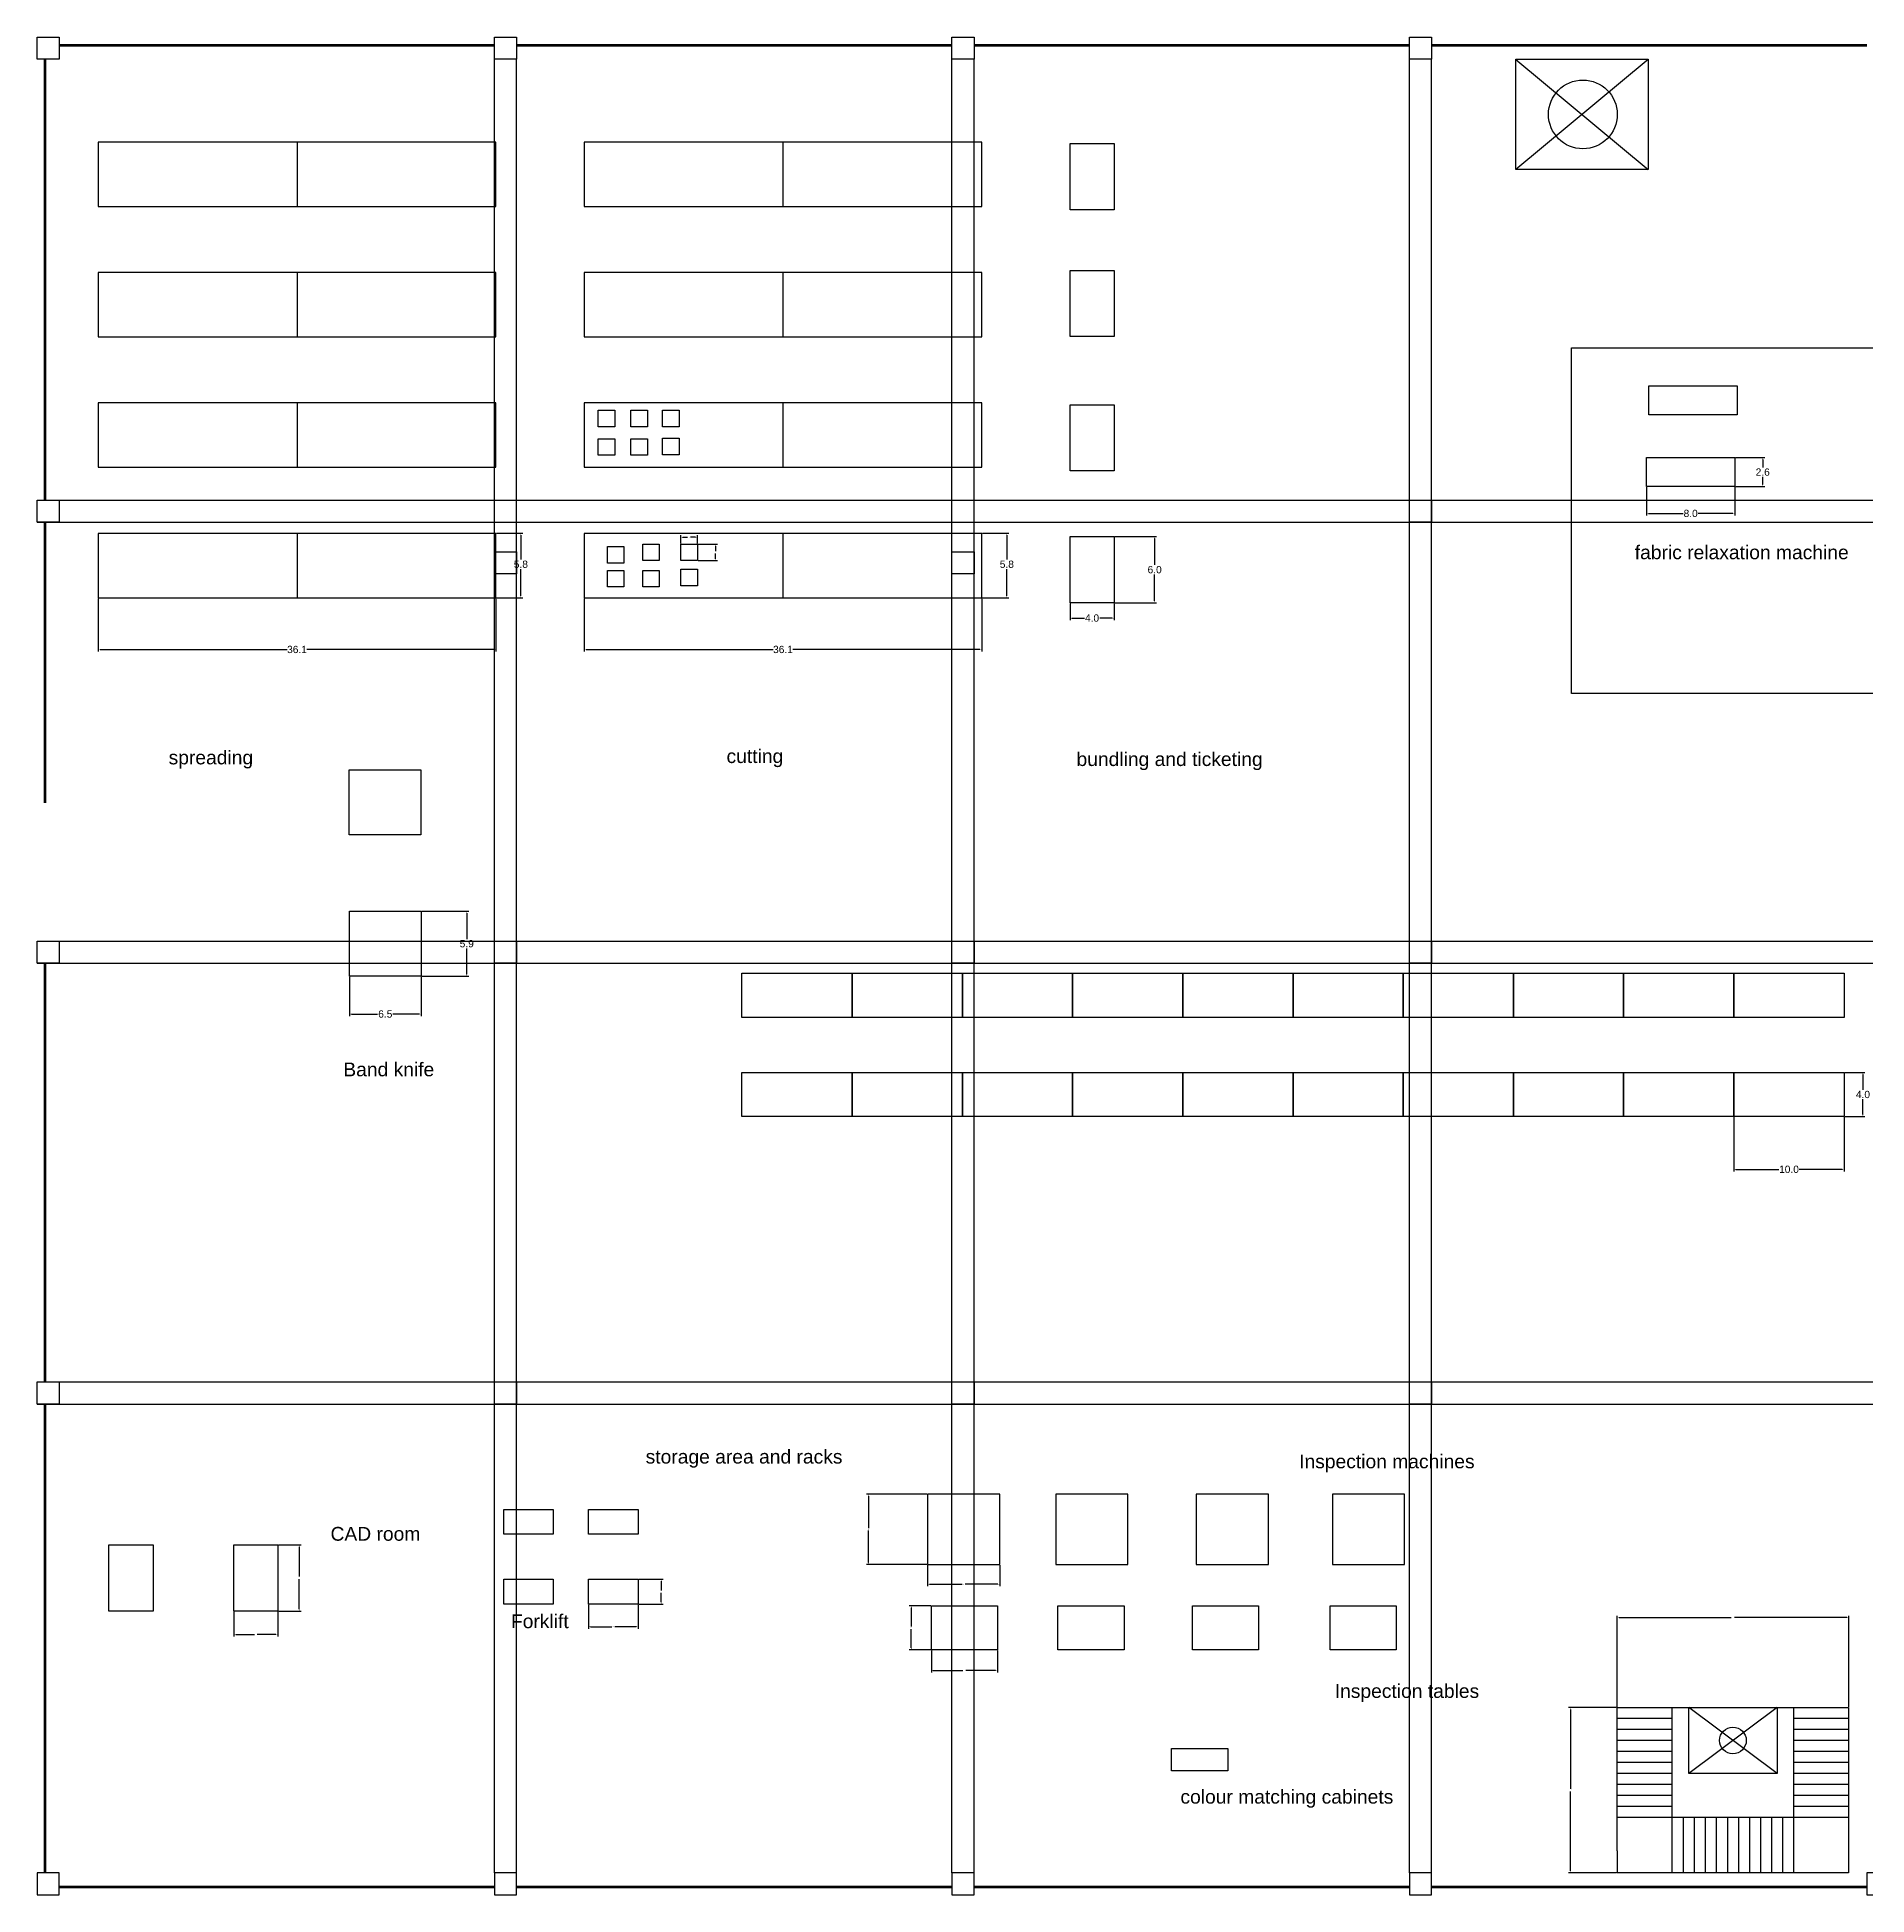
# Model space of a CAD drawing. Header units: feet. Extents: x 3249 to 3709, y 2501 to 2669.
# Drawn here: x 3249.4 to 3415.4, y 2500.7 to 2669.3 of the extents above; entities that cross this region are included whole.
import ezdxf

# ---------------------------------------------------------------- set-up
doc = ezdxf.new("R2010")
doc.units = ezdxf.units.FT
doc.header["$MEASUREMENT"] = 0
doc.layers.add('beampillar', color=80, linetype='Continuous')
doc.layers.add('windows', color=241, linetype='Continuous')
doc.styles.get("Standard").update_dxf_attribs({"font": 'arial.ttf'})
doc.dimstyles.get("Standard").update_dxf_attribs({"dimtxt": 0.052, "dimasz": 0.18, "dimexe": 0.18, "dimexo": 0.0625, "dimgap": 0.09, "dimtad": 0, "dimtih": 1, "dimtoh": 1, "dimdec": 1, "dimzin": 0, "dimdsep": 46, "dimtxsty": 'Standard', "dimcen": 0.09, "dimadec": 0, "dimazin": 0, "dimtfac": 1, "dimtdec": 1, "dimtofl": 0, "dimtmove": 0, "dimatfit": 3, "dimfxl": 1, "dimtolj": 1, "dimtzin": 0, "dimarcsym": 0})

# ---------------------------------------------------------------- blocks, each defined once
blk = doc.blocks.new('*D9')
at = {"color": 0, "lineweight": -2, "transparency": 16777216}
for p, q in [((3254.91, 2618.34), (3254.91, 2613.52)), ((3291, 2618.34), (3291, 2613.52)), ((3255.09, 2613.7), (3272.07, 2613.7)), ((3290.82, 2613.7), (3273.84, 2613.7))]:
    blk.add_line(p, q, dxfattribs=at)
at = {"color": 0, "transparency": 16777216}
for points in [[(3255.09, 2613.73), (3255.09, 2613.67), (3254.91, 2613.7)], [(3290.82, 2613.73), (3290.82, 2613.67), (3291, 2613.7)]]:
    blk.add_solid(points, dxfattribs=at)
at = {"color": 0, "transparency": 16777216, "insert": (3272.96, 2613.7), "char_height": 0.052, "attachment_point": 5}
blk.add_mtext('\\A1;{\\H12.712x;36.1}', dxfattribs=at)
blk = doc.blocks.new('*D10')
at = {"color": 0, "lineweight": -2, "transparency": 16777216}
for p, q in [((3291.06, 2624.24), (3293.45, 2624.24)), ((3293.27, 2624.06), (3293.27, 2621.85)), ((3293.27, 2618.58), (3293.27, 2621)), ((3291.06, 2618.4), (3293.45, 2618.4))]:
    blk.add_line(p, q, dxfattribs=at)
at = {"color": 0, "transparency": 16777216}
for points in [[(3293.24, 2624.06), (3293.3, 2624.06), (3293.27, 2624.24)], [(3293.24, 2618.58), (3293.3, 2618.58), (3293.27, 2618.4)]]:
    blk.add_solid(points, dxfattribs=at)
at = {"color": 0, "transparency": 16777216, "insert": (3293.27, 2621.43), "char_height": 0.052, "attachment_point": 5}
blk.add_mtext('\\A1;{\\H12.712x;5.8}', dxfattribs=at)
blk = doc.blocks.new('*D11')
at = {"color": 0, "lineweight": -2, "transparency": 16777216}
for p, q in [((3395.38, 2628.42), (3395.38, 2625.86)), ((3403.42, 2628.42), (3403.42, 2625.86)), ((3395.56, 2626.04), (3398.71, 2626.04)), ((3403.24, 2626.04), (3400.09, 2626.04))]:
    blk.add_line(p, q, dxfattribs=at)
at = {"color": 0, "transparency": 16777216}
for points in [[(3395.56, 2626.07), (3395.56, 2626.01), (3395.38, 2626.04)], [(3403.24, 2626.07), (3403.24, 2626.01), (3403.42, 2626.04)]]:
    blk.add_solid(points, dxfattribs=at)
at = {"color": 0, "transparency": 16777216, "insert": (3399.4, 2626.04), "char_height": 0.052, "attachment_point": 5}
blk.add_mtext('\\A1;{\\H12.712x;8.0}', dxfattribs=at)
blk = doc.blocks.new('*D12')
at = {"color": 0, "lineweight": -2, "transparency": 16777216}
for p, q in [((3277.72, 2583.99), (3277.72, 2580.45)), ((3284.22, 2583.99), (3284.22, 2580.45)), ((3277.9, 2580.63), (3280.27, 2580.63)), ((3284.04, 2580.63), (3281.66, 2580.63))]:
    blk.add_line(p, q, dxfattribs=at)
at = {"color": 0, "transparency": 16777216}
for points in [[(3277.9, 2580.66), (3277.9, 2580.6), (3277.72, 2580.63)], [(3284.04, 2580.66), (3284.04, 2580.6), (3284.22, 2580.63)]]:
    blk.add_solid(points, dxfattribs=at)
at = {"color": 0, "transparency": 16777216, "insert": (3280.97, 2580.63), "char_height": 0.052, "attachment_point": 5}
blk.add_mtext('\\A1;{\\H12.712x;6.5}', dxfattribs=at)
blk = doc.blocks.new('*D13')
at = {"color": 0, "lineweight": -2, "transparency": 16777216}
for p, q in [((3284.28, 2589.95), (3288.54, 2589.95)), ((3288.36, 2589.77), (3288.36, 2587.43)), ((3288.36, 2584.24), (3288.36, 2586.58)), ((3284.28, 2584.06), (3288.54, 2584.06))]:
    blk.add_line(p, q, dxfattribs=at)
at = {"color": 0, "transparency": 16777216}
for points in [[(3288.33, 2589.77), (3288.39, 2589.77), (3288.36, 2589.95)], [(3288.33, 2584.24), (3288.39, 2584.24), (3288.36, 2584.06)]]:
    blk.add_solid(points, dxfattribs=at)
at = {"color": 0, "transparency": 16777216, "insert": (3288.36, 2587.01), "char_height": 0.052, "attachment_point": 5}
blk.add_mtext('\\A1;{\\H12.712x;5.9}', dxfattribs=at)
blk = doc.blocks.new('*D14')
at = {"color": 0, "lineweight": -2, "transparency": 16777216}
for p, q in [((3343.09, 2617.88), (3343.09, 2616.37)), ((3347.09, 2617.88), (3347.09, 2616.37)), ((3343.27, 2616.55), (3344.39, 2616.55)), ((3346.91, 2616.55), (3345.79, 2616.55))]:
    blk.add_line(p, q, dxfattribs=at)
at = {"color": 0, "transparency": 16777216}
for points in [[(3343.27, 2616.58), (3343.27, 2616.52), (3343.09, 2616.55)], [(3346.91, 2616.58), (3346.91, 2616.52), (3347.09, 2616.55)]]:
    blk.add_solid(points, dxfattribs=at)
at = {"color": 0, "transparency": 16777216, "insert": (3345.09, 2616.55), "char_height": 0.052, "attachment_point": 5}
blk.add_mtext('\\A1;{\\H12.712x;4.0}', dxfattribs=at)
blk = doc.blocks.new('*D15')
at = {"color": 0, "lineweight": -2, "transparency": 16777216}
for p, q in [((3347.15, 2623.94), (3350.95, 2623.94)), ((3350.77, 2623.76), (3350.77, 2621.37)), ((3350.77, 2618.12), (3350.77, 2620.51)), ((3347.15, 2617.94), (3350.95, 2617.94))]:
    blk.add_line(p, q, dxfattribs=at)
at = {"color": 0, "transparency": 16777216}
for points in [[(3350.74, 2623.76), (3350.8, 2623.76), (3350.77, 2623.94)], [(3350.74, 2618.12), (3350.8, 2618.12), (3350.77, 2617.94)]]:
    blk.add_solid(points, dxfattribs=at)
at = {"color": 0, "transparency": 16777216, "insert": (3350.77, 2620.94), "char_height": 0.052, "attachment_point": 5}
blk.add_mtext('\\A1;{\\H12.712x;6.0}', dxfattribs=at)
blk = doc.blocks.new('*D16')
at = {"color": 0, "lineweight": -2, "transparency": 16777216}
for p, q in [((3403.48, 2631.11), (3406.12, 2631.11)), ((3405.94, 2630.93), (3405.94, 2630.22)), ((3405.94, 2628.66), (3405.94, 2629.37)), ((3403.48, 2628.48), (3406.12, 2628.48))]:
    blk.add_line(p, q, dxfattribs=at)
at = {"color": 0, "transparency": 16777216}
for points in [[(3405.91, 2630.93), (3405.97, 2630.93), (3405.94, 2631.11)], [(3405.91, 2628.66), (3405.97, 2628.66), (3405.94, 2628.48)]]:
    blk.add_solid(points, dxfattribs=at)
at = {"color": 0, "transparency": 16777216, "insert": (3405.94, 2629.79), "char_height": 0.052, "attachment_point": 5}
blk.add_mtext('\\A1;{\\H12.712x;2.6}', dxfattribs=at)
blk = doc.blocks.new('*U17')
blk.add_lwpolyline([(0, 0), (433.07, 0), (433.07, -70), (0, -70)], close=True)
blk = doc.blocks.new('*U18')
at = {"color": 0, "linetype": 'ByBlock', "lineweight": -2, "transparency": 16777216}
for p in [(0, 426), (529.07, 426), (0, 284), (529.07, 284), (0, 142), (529.07, 142), (0, 0), (529.07, 0)]:
    blk.add_blockref('*U17', p, dxfattribs=at)
blk = doc.blocks.new('*D19')
at = {"color": 0, "lineweight": -2, "transparency": 16777216}
for p, q in [((3299, 2618.34), (3299, 2613.52)), ((3335.09, 2618.34), (3335.09, 2613.52)), ((3299.18, 2613.7), (3316.16, 2613.7)), ((3334.91, 2613.7), (3317.93, 2613.7))]:
    blk.add_line(p, q, dxfattribs=at)
at = {"color": 0, "transparency": 16777216}
for points in [[(3299.18, 2613.73), (3299.18, 2613.67), (3299, 2613.7)], [(3334.91, 2613.73), (3334.91, 2613.67), (3335.09, 2613.7)]]:
    blk.add_solid(points, dxfattribs=at)
at = {"color": 0, "transparency": 16777216, "insert": (3317.05, 2613.7), "char_height": 0.052, "attachment_point": 5}
blk.add_mtext('\\A1;{\\H12.712x;36.1}', dxfattribs=at)
blk = doc.blocks.new('*D20')
at = {"color": 0, "lineweight": -2, "transparency": 16777216}
for p, q in [((3335.15, 2624.24), (3337.54, 2624.24)), ((3337.36, 2624.06), (3337.36, 2621.85)), ((3337.36, 2618.58), (3337.36, 2621)), ((3335.15, 2618.4), (3337.54, 2618.4))]:
    blk.add_line(p, q, dxfattribs=at)
at = {"color": 0, "transparency": 16777216}
for points in [[(3337.33, 2624.06), (3337.39, 2624.06), (3337.36, 2624.24)], [(3337.33, 2618.58), (3337.39, 2618.58), (3337.36, 2618.4)]]:
    blk.add_solid(points, dxfattribs=at)
at = {"color": 0, "transparency": 16777216, "insert": (3337.36, 2621.43), "char_height": 0.052, "attachment_point": 5}
blk.add_mtext('\\A1;{\\H12.712x;5.8}', dxfattribs=at)
blk = doc.blocks.new('*D84')
at = {"color": 0, "lineweight": -2, "transparency": 16777216}
for p, q in [((3403.32, 2571.27), (3403.32, 2566.36)), ((3413.32, 2571.27), (3413.32, 2566.36)), ((3403.5, 2566.54), (3407.41, 2566.54)), ((3413.14, 2566.54), (3409.24, 2566.54))]:
    blk.add_line(p, q, dxfattribs=at)
at = {"color": 0, "transparency": 16777216}
for points in [[(3403.5, 2566.57), (3403.5, 2566.51), (3403.32, 2566.54)], [(3413.14, 2566.57), (3413.14, 2566.51), (3413.32, 2566.54)]]:
    blk.add_solid(points, dxfattribs=at)
at = {"color": 0, "transparency": 16777216, "insert": (3408.32, 2566.54), "char_height": 0.052, "attachment_point": 5}
blk.add_mtext('\\A1;{\\H12.712x;10.0}', dxfattribs=at)
blk = doc.blocks.new('*D85')
at = {"color": 0, "lineweight": -2, "transparency": 16777216}
for p, q in [((3413.39, 2575.33), (3415.21, 2575.33)), ((3415.03, 2575.15), (3415.03, 2573.76)), ((3415.03, 2571.51), (3415.03, 2572.9)), ((3413.39, 2571.33), (3415.21, 2571.33))]:
    blk.add_line(p, q, dxfattribs=at)
at = {"color": 0, "transparency": 16777216}
for points in [[(3415, 2575.15), (3415.06, 2575.15), (3415.03, 2575.33)], [(3415, 2571.51), (3415.06, 2571.51), (3415.03, 2571.33)]]:
    blk.add_solid(points, dxfattribs=at)
at = {"color": 0, "transparency": 16777216, "insert": (3415.03, 2573.33), "char_height": 0.052, "attachment_point": 5}
blk.add_mtext('\\A1;{\\H12.712x;4.0}', dxfattribs=at)
blk = doc.blocks.new('lifthumans')
for p, q in [((489.13, 123.82), (489.13, 144.82)), ((489.13, 144.82), (504.13, 144.82)), ((490.13, 144.82), (490.13, 139.82)), ((491.13, 144.82), (491.13, 139.82)), ((492.13, 144.82), (492.13, 139.82)), ((493.13, 144.82), (493.13, 139.82)), ((494.13, 144.82), (494.13, 139.82)), ((495.13, 144.82), (495.13, 139.82)), ((496.13, 144.82), (496.13, 139.82)), ((497.13, 144.82), (497.13, 139.82)), ((498.13, 144.82), (498.13, 139.82)), ((499.13, 144.82), (499.13, 123.82)), ((499.13, 144.82), (499.13, 139.82)), ((504.13, 144.82), (504.13, 123.82)), ((489.13, 139.82), (499.13, 139.82)), ((489.13, 130.32), (489.13, 138.32)), ((495.13, 138.32), (489.13, 130.32)), ((489.13, 138.32), (495.13, 130.32)), ((489.13, 138.32), (495.13, 138.32)), ((495.13, 138.32), (495.13, 130.32)), ((499.13, 139.82), (504.13, 139.82)), ((499.13, 138.82), (504.13, 138.82)), ((499.13, 137.82), (504.13, 137.82)), ((499.13, 136.82), (504.13, 136.82)), ((499.13, 135.82), (504.13, 135.82)), ((499.13, 134.82), (504.13, 134.82)), ((499.13, 133.82), (504.13, 133.82)), ((504.13, 132.82), (499.13, 132.82)), ((504.13, 131.82), (499.13, 131.82)), ((495.13, 130.32), (489.13, 130.32)), ((489.13, 130.05), (489.13, 130.05)), ((504.13, 130.82), (499.13, 130.82)), ((504.13, 129.82), (499.13, 129.82)), ((499.13, 128.82), (489.13, 128.82)), ((490.13, 128.82), (490.13, 123.82)), ((491.13, 128.82), (491.13, 123.82)), ((492.13, 128.82), (492.13, 123.82)), ((493.13, 128.82), (493.13, 123.82)), ((494.13, 128.82), (494.13, 123.82)), ((495.13, 128.82), (495.13, 123.82)), ((496.13, 128.82), (496.13, 123.82)), ((497.13, 128.82), (497.13, 123.82)), ((498.13, 128.82), (498.13, 123.82)), ((499.13, 128.82), (499.13, 123.82)), ((504.13, 128.82), (499.13, 128.82)), ((502.13, 123.82), (489.13, 123.82)), ((502.13, 123.82), (504.13, 123.82))]:
    blk.add_line(p, q)
blk.add_circle((492.13, 134.32), 1.21)
blk = doc.blocks.new('*D1844')
at = {"color": 0, "lineweight": -2, "transparency": 16777216}
for p, q in [((3330.1, 2537.08), (3324.62, 2537.08)), ((3324.8, 2536.9), (3324.8, 2534)), ((3324.8, 2530.86), (3324.8, 2533.77)), ((3330.1, 2530.68), (3324.62, 2530.68))]:
    blk.add_line(p, q, dxfattribs=at)
at = {"color": 0, "transparency": 16777216}
for points in [[(3324.77, 2536.9), (3324.83, 2536.9), (3324.8, 2537.08)], [(3324.77, 2530.86), (3324.83, 2530.86), (3324.8, 2530.68)]]:
    blk.add_solid(points, dxfattribs=at)
at = {"color": 0, "transparency": 16777216, "insert": (3324.8, 2533.88), "char_height": 0.052, "attachment_point": 5}
blk.add_mtext('\\A1;6.4', dxfattribs=at)
blk = doc.blocks.new('*D1845')
at = {"color": 0, "lineweight": -2, "transparency": 16777216}
for p, q in [((3330.16, 2530.62), (3330.16, 2528.73)), ((3336.72, 2530.62), (3336.72, 2528.73)), ((3330.34, 2528.91), (3333.3, 2528.91)), ((3336.54, 2528.91), (3333.58, 2528.91))]:
    blk.add_line(p, q, dxfattribs=at)
at = {"color": 0, "transparency": 16777216}
for points in [[(3330.34, 2528.94), (3330.34, 2528.88), (3330.16, 2528.91)], [(3336.54, 2528.94), (3336.54, 2528.88), (3336.72, 2528.91)]]:
    blk.add_solid(points, dxfattribs=at)
at = {"color": 0, "transparency": 16777216, "insert": (3333.44, 2528.91), "char_height": 0.052, "attachment_point": 5}
blk.add_mtext('\\A1;6.6', dxfattribs=at)
blk = doc.blocks.new('*D1846')
at = {"color": 0, "lineweight": -2, "transparency": 16777216}
for p, q in [((3392.67, 2517.73), (3388.32, 2517.73)), ((3388.5, 2517.55), (3388.5, 2510.34)), ((3388.5, 2502.91), (3388.5, 2510.11)), ((3392.67, 2502.73), (3388.32, 2502.73))]:
    blk.add_line(p, q, dxfattribs=at)
at = {"color": 0, "transparency": 16777216}
for points in [[(3388.47, 2517.55), (3388.53, 2517.55), (3388.5, 2517.73)], [(3388.47, 2502.91), (3388.53, 2502.91), (3388.5, 2502.73)]]:
    blk.add_solid(points, dxfattribs=at)
at = {"color": 0, "transparency": 16777216, "insert": (3388.5, 2510.23), "char_height": 0.052, "attachment_point": 5}
blk.add_mtext('\\A1;15.0', dxfattribs=at)
blk = doc.blocks.new('*D1847')
at = {"color": 0, "lineweight": -2, "transparency": 16777216}
for p, q in [((3392.74, 2517.79), (3392.74, 2526.05)), ((3392.92, 2525.87), (3403.08, 2525.87)), ((3413.56, 2525.87), (3403.39, 2525.87)), ((3413.74, 2517.79), (3413.74, 2526.05))]:
    blk.add_line(p, q, dxfattribs=at)
at = {"color": 0, "transparency": 16777216}
for points in [[(3392.92, 2525.9), (3392.92, 2525.84), (3392.74, 2525.87)], [(3413.56, 2525.9), (3413.56, 2525.84), (3413.74, 2525.87)]]:
    blk.add_solid(points, dxfattribs=at)
at = {"color": 0, "transparency": 16777216, "insert": (3403.24, 2525.87), "char_height": 0.052, "attachment_point": 5}
blk.add_mtext('\\A1;21.0', dxfattribs=at)
blk = doc.blocks.new('*D1848')
at = {"color": 0, "lineweight": -2, "transparency": 16777216}
for p, q in [((3330.45, 2526.95), (3328.51, 2526.95)), ((3328.69, 2526.77), (3328.69, 2525.07)), ((3328.69, 2523.13), (3328.69, 2524.84)), ((3330.45, 2522.95), (3328.51, 2522.95))]:
    blk.add_line(p, q, dxfattribs=at)
at = {"color": 0, "transparency": 16777216}
for points in [[(3328.66, 2526.77), (3328.72, 2526.77), (3328.69, 2526.95)], [(3328.66, 2523.13), (3328.72, 2523.13), (3328.69, 2522.95)]]:
    blk.add_solid(points, dxfattribs=at)
at = {"color": 0, "transparency": 16777216, "insert": (3328.69, 2524.95), "char_height": 0.052, "attachment_point": 5}
blk.add_mtext('\\A1;4.0', dxfattribs=at)
blk = doc.blocks.new('*D1849')
at = {"color": 0, "lineweight": -2, "transparency": 16777216}
for p, q in [((3330.51, 2522.89), (3330.51, 2520.91)), ((3336.51, 2522.89), (3336.51, 2520.91)), ((3330.69, 2521.09), (3333.38, 2521.09)), ((3336.33, 2521.09), (3333.65, 2521.09))]:
    blk.add_line(p, q, dxfattribs=at)
at = {"color": 0, "transparency": 16777216}
for points in [[(3330.69, 2521.12), (3330.69, 2521.06), (3330.51, 2521.09)], [(3336.33, 2521.12), (3336.33, 2521.06), (3336.51, 2521.09)]]:
    blk.add_solid(points, dxfattribs=at)
at = {"color": 0, "transparency": 16777216, "insert": (3333.51, 2521.09), "char_height": 0.052, "attachment_point": 5}
blk.add_mtext('\\A1;6.0', dxfattribs=at)
blk = doc.blocks.new('*D1850')
at = {"color": 0, "lineweight": -2, "transparency": 16777216}
for p, q in [((3299.41, 2527.04), (3299.41, 2524.87)), ((3303.91, 2527.04), (3303.91, 2524.87)), ((3299.59, 2525.05), (3301.52, 2525.05)), ((3303.73, 2525.05), (3301.8, 2525.05))]:
    blk.add_line(p, q, dxfattribs=at)
at = {"color": 0, "transparency": 16777216}
for points in [[(3299.59, 2525.08), (3299.59, 2525.02), (3299.41, 2525.05)], [(3303.73, 2525.08), (3303.73, 2525.02), (3303.91, 2525.05)]]:
    blk.add_solid(points, dxfattribs=at)
at = {"color": 0, "transparency": 16777216, "insert": (3301.66, 2525.05), "char_height": 0.052, "attachment_point": 5}
blk.add_mtext('\\A1;4.5', dxfattribs=at)
blk = doc.blocks.new('*D1851')
at = {"color": 0, "lineweight": -2, "transparency": 16777216}
for p, q in [((3303.98, 2529.35), (3306.18, 2529.35)), ((3306, 2529.17), (3306, 2528.34)), ((3306, 2527.28), (3306, 2528.11)), ((3303.98, 2527.1), (3306.18, 2527.1))]:
    blk.add_line(p, q, dxfattribs=at)
at = {"color": 0, "transparency": 16777216}
for points in [[(3305.97, 2529.17), (3306.03, 2529.17), (3306, 2529.35)], [(3305.97, 2527.28), (3306.03, 2527.28), (3306, 2527.1)]]:
    blk.add_solid(points, dxfattribs=at)
at = {"color": 0, "transparency": 16777216, "insert": (3306, 2528.23), "char_height": 0.052, "attachment_point": 5}
blk.add_mtext('\\A1;2.2', dxfattribs=at)
blk = doc.blocks.new('*D1852')
at = {"color": 0, "lineweight": -2, "transparency": 16777216}
for p, q in [((3271.29, 2532.47), (3273.34, 2532.47)), ((3273.16, 2532.29), (3273.16, 2529.59)), ((3273.16, 2526.65), (3273.16, 2529.36)), ((3271.29, 2526.47), (3273.34, 2526.47))]:
    blk.add_line(p, q, dxfattribs=at)
at = {"color": 0, "transparency": 16777216}
for points in [[(3273.13, 2532.29), (3273.19, 2532.29), (3273.16, 2532.47)], [(3273.13, 2526.65), (3273.19, 2526.65), (3273.16, 2526.47)]]:
    blk.add_solid(points, dxfattribs=at)
at = {"color": 0, "transparency": 16777216, "insert": (3273.16, 2529.47), "char_height": 0.052, "attachment_point": 5}
blk.add_mtext('\\A1;6.0', dxfattribs=at)
blk = doc.blocks.new('*D1853')
at = {"color": 0, "lineweight": -2, "transparency": 16777216}
for p, q in [((3267.22, 2526.41), (3267.22, 2524.16)), ((3271.22, 2526.41), (3271.22, 2524.16)), ((3267.4, 2524.34), (3269.09, 2524.34)), ((3271.04, 2524.34), (3269.36, 2524.34))]:
    blk.add_line(p, q, dxfattribs=at)
at = {"color": 0, "transparency": 16777216}
for points in [[(3267.4, 2524.37), (3267.4, 2524.31), (3267.22, 2524.34)], [(3271.04, 2524.37), (3271.04, 2524.31), (3271.22, 2524.34)]]:
    blk.add_solid(points, dxfattribs=at)
at = {"color": 0, "transparency": 16777216, "insert": (3269.22, 2524.34), "char_height": 0.052, "attachment_point": 5}
blk.add_mtext('\\A1;4.0', dxfattribs=at)
blk = doc.blocks.new('*D1859')
at = {"color": 0, "lineweight": -2, "transparency": 16777216}
for p, q in [((3309.34, 2623.26), (3311.1, 2623.26)), ((3310.92, 2623.08), (3310.92, 2622.63)), ((3310.92, 2621.94), (3310.92, 2622.4)), ((3309.34, 2621.76), (3311.1, 2621.76))]:
    blk.add_line(p, q, dxfattribs=at)
at = {"color": 0, "transparency": 16777216}
for points in [[(3310.89, 2623.08), (3310.95, 2623.08), (3310.92, 2623.26)], [(3310.89, 2621.94), (3310.95, 2621.94), (3310.92, 2621.76)]]:
    blk.add_solid(points, dxfattribs=at)
at = {"color": 0, "transparency": 16777216, "insert": (3310.92, 2622.51), "char_height": 0.052, "attachment_point": 5}
blk.add_mtext('\\A1;1.5', dxfattribs=at)
blk = doc.blocks.new('*D1860')
at = {"color": 0, "lineweight": -2, "transparency": 16777216}
for p, q in [((3307.78, 2623.33), (3307.78, 2624.06)), ((3309.28, 2623.33), (3309.28, 2624.06)), ((3307.96, 2623.88), (3308.39, 2623.88)), ((3309.1, 2623.88), (3308.66, 2623.88))]:
    blk.add_line(p, q, dxfattribs=at)
at = {"color": 0, "transparency": 16777216}
for points in [[(3307.96, 2623.91), (3307.96, 2623.85), (3307.78, 2623.88)], [(3309.1, 2623.91), (3309.1, 2623.85), (3309.28, 2623.88)]]:
    blk.add_solid(points, dxfattribs=at)
at = {"color": 0, "transparency": 16777216, "insert": (3308.53, 2623.88), "char_height": 0.052, "attachment_point": 5}
blk.add_mtext('\\A1;1.5', dxfattribs=at)

msp = doc.modelspace()

# ---------------------------------------------------------------- linework, layer by layer
for p, q in [((3383.54, 2667.23), (3395.54, 2657.25)), ((3395.54, 2667.23), (3383.54, 2657.25)), ((3272.96, 2659.74), (3272.96, 2653.9)), ((3317.05, 2659.74), (3317.05, 2653.9)), ((3272.96, 2647.9), (3272.96, 2642.07)), ((3317.05, 2647.9), (3317.05, 2642.07)), ((3272.96, 2636.07), (3272.96, 2630.24)), ((3317.05, 2636.07), (3317.05, 2630.24)), ((3272.96, 2624.24), (3272.96, 2618.4)), ((3317.05, 2624.24), (3317.05, 2618.4))]:
    msp.add_line(p, q)
for points in [[(3395.54, 2667.25), (3395.54, 2657.25), (3383.54, 2657.25), (3383.54, 2667.25)], [(3347.09, 2659.59), (3347.09, 2653.59), (3343.09, 2653.59), (3343.09, 2659.59)], [(3347.09, 2648.09), (3347.09, 2642.09), (3343.09, 2642.09), (3343.09, 2648.09)], [(3437.77, 2609.72), (3388.59, 2609.72), (3388.59, 2641.06), (3437.77, 2641.06)], [(3395.59, 2637.63), (3403.63, 2637.63), (3403.63, 2635), (3395.59, 2635)], [(3347.09, 2635.9), (3347.09, 2629.9), (3343.09, 2629.9), (3343.09, 2635.9)], [(3300.29, 2635.4), (3301.79, 2635.4), (3301.79, 2633.9), (3300.29, 2633.9)], [(3303.25, 2635.4), (3304.75, 2635.4), (3304.75, 2633.9), (3303.25, 2633.9)], [(3306.12, 2635.4), (3307.62, 2635.4), (3307.62, 2633.9), (3306.12, 2633.9)], [(3300.29, 2632.82), (3301.79, 2632.82), (3301.79, 2631.32), (3300.29, 2631.32)], [(3303.25, 2632.82), (3304.75, 2632.82), (3304.75, 2631.32), (3303.25, 2631.32)], [(3306.12, 2632.87), (3307.62, 2632.87), (3307.62, 2631.37), (3306.12, 2631.37)], [(3395.38, 2631.11), (3403.42, 2631.11), (3403.42, 2628.48), (3395.38, 2628.48)], [(3301.12, 2623.03), (3302.62, 2623.03), (3302.62, 2621.53), (3301.12, 2621.53)], [(3304.32, 2623.26), (3305.82, 2623.26), (3305.82, 2621.76), (3304.32, 2621.76)], [(3307.78, 2623.26), (3309.28, 2623.26), (3309.28, 2621.76), (3307.78, 2621.76)], [(3347.09, 2623.94), (3347.09, 2617.94), (3343.09, 2617.94), (3343.09, 2623.94)], [(3301.12, 2620.88), (3302.62, 2620.88), (3302.62, 2619.38), (3301.12, 2619.38)], [(3304.32, 2620.88), (3305.82, 2620.88), (3305.82, 2619.38), (3304.32, 2619.38)], [(3307.78, 2620.98), (3309.28, 2620.98), (3309.28, 2619.48), (3307.78, 2619.48)], [(3277.68, 2602.79), (3284.18, 2602.79), (3284.18, 2596.89), (3277.68, 2596.89)], [(3277.72, 2589.95), (3284.22, 2589.95), (3284.22, 2584.06), (3277.72, 2584.06)], [(3313.33, 2584.33), (3323.33, 2584.33), (3323.33, 2580.33), (3313.33, 2580.33)], [(3323.33, 2584.33), (3333.33, 2584.33), (3333.33, 2580.33), (3323.33, 2580.33)], [(3333.33, 2584.33), (3343.33, 2584.33), (3343.33, 2580.33), (3333.33, 2580.33)], [(3343.33, 2584.33), (3353.33, 2584.33), (3353.33, 2580.33), (3343.33, 2580.33)], [(3353.33, 2584.33), (3363.33, 2584.33), (3363.33, 2580.33), (3353.33, 2580.33)], [(3363.33, 2584.33), (3373.32, 2584.33), (3373.32, 2580.33), (3363.33, 2580.33)], [(3373.32, 2584.33), (3383.32, 2584.33), (3383.32, 2580.33), (3373.32, 2580.33)], [(3383.32, 2584.33), (3393.32, 2584.33), (3393.32, 2580.33), (3383.32, 2580.33)], [(3393.32, 2584.33), (3403.32, 2584.33), (3403.32, 2580.33), (3393.32, 2580.33)], [(3403.32, 2584.33), (3413.32, 2584.33), (3413.32, 2580.33), (3403.32, 2580.33)], [(3313.33, 2575.33), (3323.33, 2575.33), (3323.33, 2571.33), (3313.33, 2571.33)], [(3323.33, 2575.33), (3333.33, 2575.33), (3333.33, 2571.33), (3323.33, 2571.33)], [(3333.33, 2575.33), (3343.33, 2575.33), (3343.33, 2571.33), (3333.33, 2571.33)], [(3343.33, 2575.33), (3353.33, 2575.33), (3353.33, 2571.33), (3343.33, 2571.33)], [(3353.33, 2575.33), (3363.33, 2575.33), (3363.33, 2571.33), (3353.33, 2571.33)], [(3363.33, 2575.33), (3373.32, 2575.33), (3373.32, 2571.33), (3363.33, 2571.33)], [(3373.32, 2575.33), (3383.32, 2575.33), (3383.32, 2571.33), (3373.32, 2571.33)], [(3383.32, 2575.33), (3393.32, 2575.33), (3393.32, 2571.33), (3383.32, 2571.33)], [(3393.32, 2575.33), (3403.32, 2575.33), (3403.32, 2571.33), (3393.32, 2571.33)], [(3403.32, 2575.33), (3413.32, 2575.33), (3413.32, 2571.33), (3403.32, 2571.33)], [(3330.16, 2530.68), (3336.72, 2530.68), (3336.72, 2537.08), (3330.16, 2537.08)], [(3341.79, 2530.68), (3348.35, 2530.68), (3348.35, 2537.08), (3341.79, 2537.08)], [(3354.55, 2530.68), (3361.11, 2530.68), (3361.11, 2537.08), (3354.55, 2537.08)], [(3366.89, 2530.68), (3373.45, 2530.68), (3373.45, 2537.08), (3366.89, 2537.08)], [(3291.71, 2535.69), (3296.21, 2535.69), (3296.21, 2533.44), (3291.71, 2533.44)], [(3299.41, 2535.69), (3303.91, 2535.69), (3303.91, 2533.44), (3299.41, 2533.44)], [(3259.9, 2532.47), (3259.9, 2526.47), (3255.9, 2526.47), (3255.9, 2532.47)], [(3271.22, 2532.47), (3271.22, 2526.47), (3267.22, 2526.47), (3267.22, 2532.47)], [(3291.71, 2529.35), (3296.21, 2529.35), (3296.21, 2527.1), (3291.71, 2527.1)], [(3299.41, 2529.35), (3303.91, 2529.35), (3303.91, 2527.1), (3299.41, 2527.1)], [(3330.51, 2526.95), (3336.51, 2526.95), (3336.51, 2522.95), (3330.51, 2522.95)], [(3342, 2526.95), (3348, 2526.95), (3348, 2522.95), (3342, 2522.95)], [(3354.2, 2526.95), (3360.2, 2526.95), (3360.2, 2522.95), (3354.2, 2522.95)], [(3366.68, 2526.95), (3372.68, 2526.95), (3372.68, 2522.95), (3366.68, 2522.95)], [(3352.3, 2514), (3357.41, 2514), (3357.41, 2511.97), (3352.3, 2511.97)]]:
    msp.add_lwpolyline(points, close=True)
msp.add_circle((3389.62, 2662.24), 3.12)
at = {"layer": 'beampillar', "linetype": 'ByBlock'}
for p, q in [((3290.88, 2502.72), (3290.88, 2667.25)), ((3292.88, 2502.72), (3292.88, 2667.25)), ((3332.38, 2502.72), (3332.38, 2667.25)), ((3334.38, 2502.72), (3334.38, 2667.25)), ((3373.88, 2502.72), (3373.88, 2667.25)), ((3375.88, 2502.72), (3375.88, 2667.25)), ((3249.38, 2627.25), (3506.86, 2627.25)), ((3249.38, 2625.25), (3506.86, 2625.25)), ((3249.38, 2587.25), (3506.86, 2587.25)), ((3249.38, 2585.25), (3506.86, 2585.25)), ((3249.38, 2547.25), (3502.86, 2547.25)), ((3249.38, 2545.25), (3502.86, 2545.25))]:
    msp.add_line(p, q, dxfattribs=at)
for points in [[(3249.38, 2669.25), (3251.38, 2669.25), (3251.38, 2667.25), (3249.38, 2667.25)], [(3290.88, 2669.25), (3292.88, 2669.25), (3292.88, 2667.25), (3290.88, 2667.25)], [(3332.38, 2669.25), (3334.38, 2669.25), (3334.38, 2667.25), (3332.38, 2667.25)], [(3373.88, 2669.25), (3375.88, 2669.25), (3375.88, 2667.25), (3373.88, 2667.25)], [(3249.38, 2627.25), (3251.38, 2627.25), (3251.38, 2625.25), (3249.38, 2625.25)], [(3373.88, 2627.25), (3375.88, 2627.25), (3375.88, 2625.25), (3373.88, 2625.25)], [(3290.88, 2622.55), (3292.88, 2622.55), (3292.88, 2620.55), (3290.88, 2620.55)], [(3332.38, 2622.55), (3334.38, 2622.55), (3334.38, 2620.55), (3332.38, 2620.55)], [(3249.38, 2587.25), (3251.38, 2587.25), (3251.38, 2585.25), (3249.38, 2585.25)], [(3290.88, 2587.25), (3292.88, 2587.25), (3292.88, 2585.25), (3290.88, 2585.25)], [(3332.38, 2587.25), (3334.38, 2587.25), (3334.38, 2585.25), (3332.38, 2585.25)], [(3373.88, 2587.25), (3375.88, 2587.25), (3375.88, 2585.25), (3373.88, 2585.25)], [(3249.38, 2547.25), (3251.38, 2547.25), (3251.38, 2545.25), (3249.38, 2545.25)], [(3290.88, 2547.25), (3292.88, 2547.25), (3292.88, 2545.25), (3290.88, 2545.25)], [(3332.38, 2547.25), (3334.38, 2547.25), (3334.38, 2545.25), (3332.38, 2545.25)], [(3373.88, 2547.25), (3375.88, 2547.25), (3375.88, 2545.25), (3373.88, 2545.25)], [(3249.38, 2500.72), (3251.38, 2500.72), (3251.38, 2502.72), (3249.38, 2502.72)], [(3290.88, 2500.72), (3292.88, 2500.72), (3292.88, 2502.72), (3290.88, 2502.72)], [(3332.38, 2500.72), (3334.38, 2500.72), (3334.38, 2502.72), (3332.38, 2502.72)], [(3373.88, 2500.72), (3375.88, 2500.72), (3375.88, 2502.72), (3373.88, 2502.72)], [(3415.38, 2500.72), (3417.38, 2500.72), (3417.38, 2502.72), (3415.38, 2502.72)]]:
    msp.add_lwpolyline(points, close=True, dxfattribs=at)
at = {"layer": 'windows', "linetype": 'ByBlock'}
for p, q in [((3251.38, 2668.59), (3290.88, 2668.59)), ((3251.38, 2668.46), (3290.88, 2668.46)), ((3254.58, 2668.59), (3254.58, 2668.46)), ((3256.58, 2668.59), (3256.58, 2668.46)), ((3258.58, 2668.59), (3258.58, 2668.46)), ((3260.58, 2668.59), (3260.58, 2668.46)), ((3263.68, 2668.59), (3263.68, 2668.46)), ((3265.68, 2668.59), (3265.68, 2668.46)), ((3267.68, 2668.59), (3267.68, 2668.46)), ((3269.68, 2668.59), (3269.68, 2668.46)), ((3269.68, 2668.59), (3269.68, 2668.46)), ((3269.68, 2668.59), (3269.68, 2668.46)), ((3272.78, 2668.59), (3272.78, 2668.46)), ((3274.78, 2668.59), (3274.78, 2668.46)), ((3276.78, 2668.59), (3276.78, 2668.46)), ((3278.78, 2668.59), (3278.78, 2668.46)), ((3278.78, 2668.59), (3278.78, 2668.46)), ((3278.78, 2668.59), (3278.78, 2668.46)), ((3281.88, 2668.59), (3281.88, 2668.46)), ((3283.88, 2668.59), (3283.88, 2668.46)), ((3285.88, 2668.59), (3285.88, 2668.46)), ((3287.88, 2668.59), (3287.88, 2668.46)), ((3287.88, 2668.59), (3287.88, 2668.46)), ((3292.88, 2668.59), (3332.38, 2668.59)), ((3292.88, 2668.59), (3332.38, 2668.59)), ((3292.88, 2668.46), (3332.38, 2668.46)), ((3292.88, 2668.46), (3332.38, 2668.46)), ((3296.08, 2668.59), (3296.08, 2668.46)), ((3298.08, 2668.59), (3298.08, 2668.46)), ((3300.08, 2668.59), (3300.08, 2668.46)), ((3302.08, 2668.59), (3302.08, 2668.46)), ((3305.18, 2668.59), (3305.18, 2668.46)), ((3307.18, 2668.59), (3307.18, 2668.46)), ((3309.18, 2668.59), (3309.18, 2668.46)), ((3311.18, 2668.59), (3311.18, 2668.46)), ((3311.18, 2668.59), (3311.18, 2668.46)), ((3311.18, 2668.59), (3311.18, 2668.46)), ((3314.28, 2668.59), (3314.28, 2668.46)), ((3316.28, 2668.59), (3316.28, 2668.46)), ((3318.28, 2668.59), (3318.28, 2668.46)), ((3320.28, 2668.59), (3320.28, 2668.46)), ((3320.28, 2668.59), (3320.28, 2668.46)), ((3320.28, 2668.59), (3320.28, 2668.46)), ((3323.38, 2668.59), (3323.38, 2668.46)), ((3325.38, 2668.59), (3325.38, 2668.46)), ((3327.38, 2668.59), (3327.38, 2668.46)), ((3329.38, 2668.59), (3329.38, 2668.46)), ((3329.38, 2668.59), (3329.38, 2668.46)), ((3334.38, 2668.59), (3373.88, 2668.59)), ((3334.38, 2668.46), (3373.88, 2668.46)), ((3337.58, 2668.59), (3337.58, 2668.46)), ((3339.58, 2668.59), (3339.58, 2668.46)), ((3341.58, 2668.59), (3341.58, 2668.46)), ((3343.58, 2668.59), (3343.58, 2668.46)), ((3346.68, 2668.59), (3346.68, 2668.46)), ((3348.68, 2668.59), (3348.68, 2668.46)), ((3350.68, 2668.59), (3350.68, 2668.46)), ((3352.68, 2668.59), (3352.68, 2668.46)), ((3352.68, 2668.59), (3352.68, 2668.46)), ((3352.68, 2668.59), (3352.68, 2668.46)), ((3355.78, 2668.59), (3355.78, 2668.46)), ((3357.78, 2668.59), (3357.78, 2668.46)), ((3359.78, 2668.59), (3359.78, 2668.46)), ((3361.78, 2668.59), (3361.78, 2668.46)), ((3361.78, 2668.59), (3361.78, 2668.46)), ((3361.78, 2668.59), (3361.78, 2668.46)), ((3364.88, 2668.59), (3364.88, 2668.46)), ((3366.88, 2668.59), (3366.88, 2668.46)), ((3368.88, 2668.59), (3368.88, 2668.46)), ((3370.88, 2668.59), (3370.88, 2668.46)), ((3370.88, 2668.59), (3370.88, 2668.46)), ((3375.88, 2668.59), (3415.38, 2668.59)), ((3375.88, 2668.46), (3415.38, 2668.46)), ((3379.08, 2668.59), (3379.08, 2668.46)), ((3381.08, 2668.59), (3381.08, 2668.46)), ((3383.08, 2668.59), (3383.08, 2668.46)), ((3385.08, 2668.59), (3385.08, 2668.46)), ((3388.18, 2668.59), (3388.18, 2668.46)), ((3390.18, 2668.59), (3390.18, 2668.46)), ((3392.18, 2668.59), (3392.18, 2668.46)), ((3394.18, 2668.59), (3394.18, 2668.46)), ((3394.18, 2668.59), (3394.18, 2668.46)), ((3394.18, 2668.59), (3394.18, 2668.46)), ((3397.28, 2668.59), (3397.28, 2668.46)), ((3399.28, 2668.59), (3399.28, 2668.46)), ((3401.28, 2668.59), (3401.28, 2668.46)), ((3403.28, 2668.59), (3403.28, 2668.46)), ((3403.28, 2668.59), (3403.28, 2668.46)), ((3403.28, 2668.59), (3403.28, 2668.46)), ((3406.38, 2668.59), (3406.38, 2668.46)), ((3408.38, 2668.59), (3408.38, 2668.46)), ((3410.38, 2668.59), (3410.38, 2668.46)), ((3412.38, 2668.59), (3412.38, 2668.46)), ((3412.38, 2668.59), (3412.38, 2668.46)), ((3250.04, 2627.25), (3250.04, 2667.25)), ((3250.17, 2627.25), (3250.17, 2667.25)), ((3250.04, 2599.78), (3250.04, 2625.25)), ((3250.17, 2599.78), (3250.17, 2625.25)), ((3250.04, 2547.25), (3250.04, 2585.25)), ((3250.17, 2547.25), (3250.17, 2585.25)), ((3250.04, 2502.72), (3250.04, 2545.25)), ((3250.17, 2502.72), (3250.17, 2545.25)), ((3251.38, 2501.51), (3290.88, 2501.51)), ((3251.38, 2501.38), (3290.88, 2501.38)), ((3254.58, 2501.51), (3254.58, 2501.38)), ((3256.58, 2501.51), (3256.58, 2501.38)), ((3258.58, 2501.51), (3258.58, 2501.38)), ((3260.58, 2501.51), (3260.58, 2501.38)), ((3263.68, 2501.51), (3263.68, 2501.38)), ((3265.68, 2501.51), (3265.68, 2501.38)), ((3267.68, 2501.51), (3267.68, 2501.38)), ((3269.68, 2501.51), (3269.68, 2501.38)), ((3269.68, 2501.51), (3269.68, 2501.38)), ((3269.68, 2501.51), (3269.68, 2501.38)), ((3272.78, 2501.51), (3272.78, 2501.38)), ((3274.78, 2501.51), (3274.78, 2501.38)), ((3276.78, 2501.51), (3276.78, 2501.38)), ((3278.78, 2501.51), (3278.78, 2501.38)), ((3278.78, 2501.51), (3278.78, 2501.38)), ((3278.78, 2501.51), (3278.78, 2501.38)), ((3281.88, 2501.51), (3281.88, 2501.38)), ((3283.88, 2501.51), (3283.88, 2501.38)), ((3285.88, 2501.51), (3285.88, 2501.38)), ((3287.88, 2501.51), (3287.88, 2501.38)), ((3287.88, 2501.51), (3287.88, 2501.38)), ((3292.88, 2501.51), (3332.38, 2501.51)), ((3292.88, 2501.51), (3332.38, 2501.51)), ((3292.88, 2501.38), (3332.38, 2501.38)), ((3292.88, 2501.38), (3332.38, 2501.38)), ((3296.08, 2501.51), (3296.08, 2501.38)), ((3298.08, 2501.51), (3298.08, 2501.38)), ((3300.08, 2501.51), (3300.08, 2501.38)), ((3302.08, 2501.51), (3302.08, 2501.38)), ((3305.18, 2501.51), (3305.18, 2501.38)), ((3307.18, 2501.51), (3307.18, 2501.38)), ((3309.18, 2501.51), (3309.18, 2501.38)), ((3311.18, 2501.51), (3311.18, 2501.38)), ((3311.18, 2501.51), (3311.18, 2501.38)), ((3311.18, 2501.51), (3311.18, 2501.38)), ((3314.28, 2501.51), (3314.28, 2501.38)), ((3316.28, 2501.51), (3316.28, 2501.38)), ((3318.28, 2501.51), (3318.28, 2501.38)), ((3320.28, 2501.51), (3320.28, 2501.38)), ((3320.28, 2501.51), (3320.28, 2501.38)), ((3320.28, 2501.51), (3320.28, 2501.38)), ((3323.38, 2501.51), (3323.38, 2501.38)), ((3325.38, 2501.51), (3325.38, 2501.38)), ((3327.38, 2501.51), (3327.38, 2501.38)), ((3329.38, 2501.51), (3329.38, 2501.38)), ((3329.38, 2501.51), (3329.38, 2501.38)), ((3334.38, 2501.51), (3373.88, 2501.51)), ((3334.38, 2501.38), (3373.88, 2501.38)), ((3337.58, 2501.51), (3337.58, 2501.38)), ((3339.58, 2501.51), (3339.58, 2501.38)), ((3341.58, 2501.51), (3341.58, 2501.38)), ((3343.58, 2501.51), (3343.58, 2501.38)), ((3346.68, 2501.51), (3346.68, 2501.38)), ((3348.68, 2501.51), (3348.68, 2501.38)), ((3350.68, 2501.51), (3350.68, 2501.38)), ((3352.68, 2501.51), (3352.68, 2501.38)), ((3352.68, 2501.51), (3352.68, 2501.38)), ((3352.68, 2501.51), (3352.68, 2501.38)), ((3355.78, 2501.51), (3355.78, 2501.38)), ((3357.78, 2501.51), (3357.78, 2501.38)), ((3359.78, 2501.51), (3359.78, 2501.38)), ((3361.78, 2501.51), (3361.78, 2501.38)), ((3361.78, 2501.51), (3361.78, 2501.38)), ((3361.78, 2501.51), (3361.78, 2501.38)), ((3364.88, 2501.51), (3364.88, 2501.38)), ((3366.88, 2501.51), (3366.88, 2501.38)), ((3368.88, 2501.51), (3368.88, 2501.38)), ((3370.88, 2501.51), (3370.88, 2501.38)), ((3370.88, 2501.51), (3370.88, 2501.38)), ((3375.88, 2501.51), (3415.38, 2501.51)), ((3375.88, 2501.38), (3415.38, 2501.38)), ((3379.08, 2501.51), (3379.08, 2501.38)), ((3381.08, 2501.51), (3381.08, 2501.38)), ((3383.08, 2501.51), (3383.08, 2501.38)), ((3385.08, 2501.51), (3385.08, 2501.38)), ((3388.18, 2501.51), (3388.18, 2501.38)), ((3390.18, 2501.51), (3390.18, 2501.38)), ((3392.18, 2501.51), (3392.18, 2501.38)), ((3394.18, 2501.51), (3394.18, 2501.38)), ((3394.18, 2501.51), (3394.18, 2501.38)), ((3394.18, 2501.51), (3394.18, 2501.38)), ((3397.28, 2501.51), (3397.28, 2501.38)), ((3399.28, 2501.51), (3399.28, 2501.38)), ((3401.28, 2501.51), (3401.28, 2501.38)), ((3403.28, 2501.51), (3403.28, 2501.38)), ((3403.28, 2501.51), (3403.28, 2501.38)), ((3403.28, 2501.51), (3403.28, 2501.38)), ((3406.38, 2501.51), (3406.38, 2501.38)), ((3408.38, 2501.51), (3408.38, 2501.38)), ((3410.38, 2501.51), (3410.38, 2501.38)), ((3412.38, 2501.51), (3412.38, 2501.38)), ((3412.38, 2501.51), (3412.38, 2501.38))]:
    msp.add_line(p, q, dxfattribs=at)
at = {"layer": 'windows'}
for p, q in [((3250.04, 2662.25), (3250.17, 2662.25)), ((3250.04, 2660.25), (3250.17, 2660.25)), ((3250.04, 2658.25), (3250.17, 2658.25)), ((3250.04, 2656.25), (3250.17, 2656.25)), ((3250.04, 2651.25), (3250.17, 2651.25)), ((3250.04, 2649.25), (3250.17, 2649.25)), ((3250.04, 2647.25), (3250.17, 2647.25)), ((3250.04, 2645.25), (3250.17, 2645.25)), ((3250.04, 2640.25), (3250.17, 2640.25)), ((3250.04, 2638.25), (3250.17, 2638.25)), ((3250.04, 2636.25), (3250.17, 2636.25)), ((3250.04, 2634.25), (3250.17, 2634.25)), ((3250.04, 2625.25), (3250.17, 2625.25)), ((3250.04, 2615.52), (3250.17, 2615.52)), ((3250.04, 2613.52), (3250.17, 2613.52)), ((3250.04, 2611.52), (3250.17, 2611.52)), ((3250.04, 2609.52), (3250.17, 2609.52)), ((3250.04, 2580.25), (3250.17, 2580.25)), ((3250.04, 2578.25), (3250.17, 2578.25)), ((3250.04, 2576.25), (3250.17, 2576.25)), ((3250.04, 2574.25), (3250.17, 2574.25)), ((3250.04, 2569.25), (3250.17, 2569.25)), ((3250.04, 2567.25), (3250.17, 2567.25)), ((3250.04, 2565.25), (3250.17, 2565.25)), ((3250.04, 2563.25), (3250.17, 2563.25)), ((3250.04, 2558.25), (3250.17, 2558.25)), ((3250.04, 2556.25), (3250.17, 2556.25)), ((3250.04, 2554.25), (3250.17, 2554.25)), ((3250.04, 2552.25), (3250.17, 2552.25)), ((3250.04, 2540.25), (3250.17, 2540.25)), ((3250.04, 2538.25), (3250.17, 2538.25)), ((3250.04, 2536.25), (3250.17, 2536.25)), ((3250.04, 2534.25), (3250.17, 2534.25)), ((3250.04, 2529.25), (3250.17, 2529.25)), ((3250.04, 2527.25), (3250.17, 2527.25)), ((3250.04, 2525.25), (3250.17, 2525.25)), ((3250.04, 2523.25), (3250.17, 2523.25)), ((3250.04, 2518.25), (3250.17, 2518.25)), ((3250.04, 2516.25), (3250.17, 2516.25)), ((3250.04, 2514.25), (3250.17, 2514.25)), ((3250.04, 2512.25), (3250.17, 2512.25))]:
    msp.add_line(p, q, dxfattribs=at)

# ---------------------------------------------------------------- block references
for name, p, xscale, yscale, zscale, rotation in [('*U18', (3254.91, 2653.9), -0.08333, 0.08333, 0.08333, 180), ('lifthumans', (3268.92, 3006.84), 0.99996, 0.99996, 0.99996, 270)]:
    msp.add_blockref(name, p, dxfattribs=dict(xscale=xscale, yscale=yscale, zscale=zscale, rotation=rotation))

# ---------------------------------------------------------------- texts
at = {"attachment_point": 1}
for s, width, insert, char_height in [('fabric relaxation machine', 429.7724, (3394.33, 2623.14), 1.2499), ('spreading', 429.7724, (3261.31, 2604.53), 1.25), ('cutting', 429.7724, (3311.93, 2604.65), 1.25), ('bundling and ticketing', 429.7724, (3343.68, 2604.38), 1.2499), ('\\pt2.4999;Band knife', 217.7738, (3277.16, 2576.23), 1.2499), ('storage area and racks', 429.7724, (3304.59, 2541.1), 1.2499), ('Inspection machines', 543.8387, (3363.88, 2540.67), 1.2499), ('CAD room', 352.4256, (3276, 2534.1), 1.25), ('Forklift', 244.2703, (3292.37, 2526.17), 1.25), ('Inspection tables', 543.8387, (3367.11, 2519.84), 1.2499), ('colour matching cabinets', 543.8387, (3353.11, 2510.25), 1.2499)]:
    msp.add_mtext_dynamic_manual_height_columns(s, width=width, gutter_width=1, heights=[0], dxfattribs=dict(at, insert=insert, char_height=char_height))

# ---------------------------------------------------------------- dimensions: what is measured, and where the dimension line sits
for base, p1, p2, angle, picture, middle in [((3405.94, 2628.48), (3403.42, 2631.11), (3403.42, 2628.48), 90, '*D16', (3405.94, 2629.79)), ((3350.77, 2617.94), (3347.09, 2623.94), (3347.09, 2617.94), 90, '*D15', (3350.77, 2620.94)), ((3288.36, 2584.06), (3284.22, 2589.95), (3284.22, 2584.06), 90, '*D13', (3288.36, 2587.01)), ((3415.03, 2575.33), (3413.32, 2571.33), (3413.32, 2575.33), 90, '*D85', (3415.03, 2573.33)), ((3413.32, 2566.54), (3403.32, 2571.33), (3413.32, 2571.33), 180, '*D84', (3408.32, 2566.54))]:
    dim = msp.add_linear_dim(base=base, p1=p1, p2=p2, angle=angle, text='{\\H12.712x;<>}', dimstyle='Standard')
    dim.commit()
    dim.dimension.update_dxf_attribs({"geometry": picture, "text_midpoint": middle})
for base, p1, p2, picture, middle in [((3403.42, 2626.04), (3395.38, 2628.48), (3403.42, 2628.48), '*D11', (3399.4, 2626.04)), ((3291, 2613.7), (3254.91, 2618.4), (3291, 2618.4), '*D9', (3272.96, 2613.7)), ((3335.09, 2613.7), (3299, 2618.4), (3335.09, 2618.4), '*D19', (3317.05, 2613.7)), ((3347.09, 2616.55), (3343.09, 2617.94), (3347.09, 2617.94), '*D14', (3345.09, 2616.55)), ((3284.22, 2580.63), (3277.72, 2584.06), (3284.22, 2584.06), '*D12', (3280.97, 2580.63))]:
    dim = msp.add_linear_dim(base=base, p1=p1, p2=p2, text='{\\H12.712x;<>}', dimstyle='Standard')
    dim.commit()
    dim.dimension.update_dxf_attribs({"geometry": picture, "text_midpoint": middle})
for base, p1, p2, picture, middle in [((3293.27, 2618.4), (3291, 2624.24), (3291, 2618.4), '*D10', (3293.27, 2621.43)), ((3337.36, 2618.4), (3335.09, 2624.24), (3335.09, 2618.4), '*D20', (3337.36, 2621.43))]:
    dim = msp.add_linear_dim(base=base, p1=p1, p2=p2, angle=90, text='{\\H12.712x;<>}', dimstyle='Standard')
    dim.commit()
    dim.dimension.update_dxf_attribs({"geometry": picture, "text_midpoint": middle, "dimtype": 160})
for base, p1, p2, picture, middle in [((3309.28, 2623.88), (3307.78, 2623.26), (3309.28, 2623.26), '*D1860', (3308.53, 2623.88)), ((3336.72, 2528.91), (3330.16, 2530.68), (3336.72, 2530.68), '*D1845', (3333.44, 2528.91)), ((3271.22, 2524.34), (3267.22, 2526.47), (3271.22, 2526.47), '*D1853', (3269.22, 2524.34)), ((3303.91, 2525.05), (3299.41, 2527.1), (3303.91, 2527.1), '*D1850', (3301.66, 2525.05)), ((3413.74, 2525.87), (3392.74, 2517.73), (3413.74, 2517.73), '*D1847', (3403.24, 2525.87)), ((3336.51, 2521.09), (3330.51, 2522.95), (3336.51, 2522.95), '*D1849', (3333.51, 2521.09))]:
    dim = msp.add_linear_dim(base=base, p1=p1, p2=p2, dimstyle='Standard')
    dim.commit()
    dim.dimension.update_dxf_attribs({"geometry": picture, "text_midpoint": middle})
for base, p1, p2, picture, middle in [((3310.92, 2621.76), (3309.28, 2623.26), (3309.28, 2621.76), '*D1859', (3310.92, 2622.51)), ((3324.8, 2530.68), (3330.16, 2537.08), (3330.16, 2530.68), '*D1844', (3324.8, 2533.88)), ((3273.16, 2526.47), (3271.22, 2532.47), (3271.22, 2526.47), '*D1852', (3273.16, 2529.47)), ((3306.0037, 2527.1005), (3303.9127, 2529.3504), (3303.9127, 2527.1005), '*D1851', (3306.0037, 2528.2255)), ((3328.69, 2522.95), (3330.51, 2526.95), (3330.51, 2522.95), '*D1848', (3328.69, 2524.95)), ((3388.5, 2517.73), (3392.74, 2502.73), (3392.74, 2517.73), '*D1846', (3388.5, 2510.23))]:
    dim = msp.add_linear_dim(base=base, p1=p1, p2=p2, angle=90, dimstyle='Standard')
    dim.commit()
    dim.dimension.update_dxf_attribs({"geometry": picture, "text_midpoint": middle})

doc.saveas('drawing.dxf')
